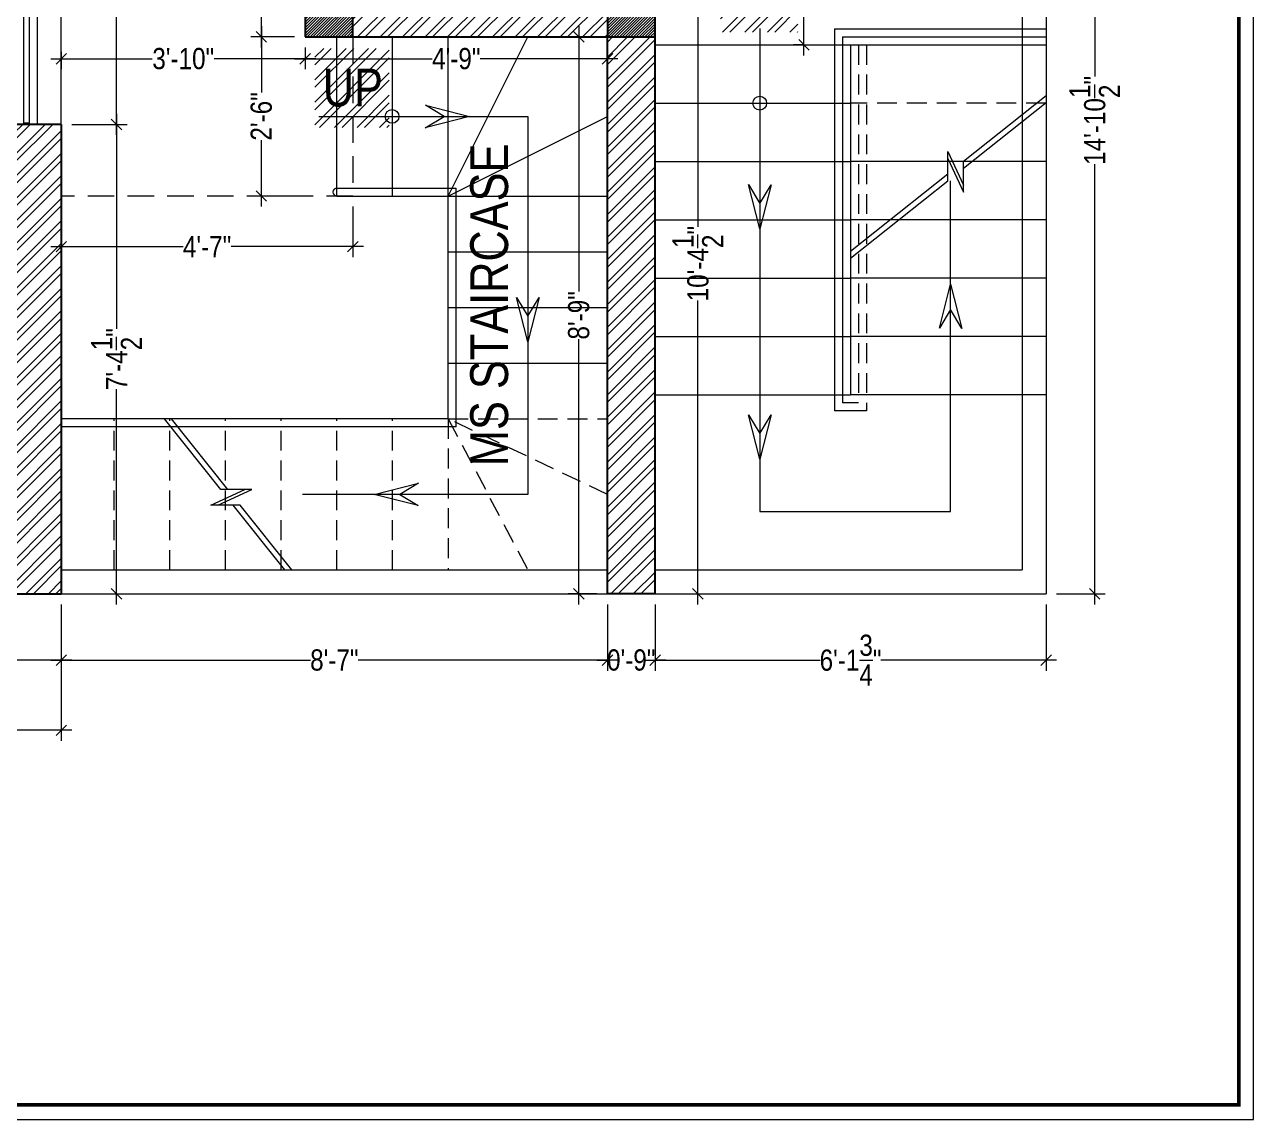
# Model space of a CAD drawing. Header units: millimetres. Extents: x 3019 to 3700, y 1451 to 1930.
# Drawn here: x 3467.9 to 3699.7, y 1451.2 to 1657.6 of the extents above; entities that cross this region are included whole.
import ezdxf

# ---------------------------------------------------------------- set-up
doc = ezdxf.new("R2010")
doc.units = ezdxf.units.MM
doc.linetypes.add('DASHED2', pattern=[0.375, 0.25, -0.125])
for name, color, linetype, lineweight in [('COLUMNS', 3, 'Continuous', 25), ('dimensions', 251, 'Continuous', 13), ('HATCH', 8, 'Continuous', 5), ('TEXT', 38, 'Continuous', 15), ('Title Sheet', 7, 'Continuous', 9), ('WALLS', 7, 'Continuous', 25), ('WIN', 124, 'Continuous', 9)]:
    doc.layers.add(name, color=color, linetype=linetype, lineweight=lineweight)
doc.styles.add('Swiss-LT', font='swissc.ttf')
doc.dimstyles.new('INNER', dxfattribs={"dimtxt": 4, "dimasz": 2, "dimexe": 2, "dimexo": 2, "dimgap": 0, "dimtad": 0, "dimzin": 1, "dimdsep": 46, "dimlunit": 4, "dimtxsty": 'Swiss-LT', "dimblk": 'OBLIQUE', "dimcen": 0.125, "dimdle": 2, "dimclrd": 256, "dimclre": 256, "dimclrt": 7, "dimadec": 0, "dimazin": 0, "dimtfac": 1, "dimtofl": 0, "dimtmove": 0, "dimatfit": 3, "dimfxl": 12, "dimfxlon": 1, "dimtolj": 1, "dimtzin": 0, "dimlwd": -1, "dimlwe": -1, "dimarcsym": 0})

# ---------------------------------------------------------------- blocks, each defined once
blk = doc.blocks.new('_Oblique')
at = {"color": 0, "linetype": 'ByBlock', "lineweight": -2}
blk.add_line((-0.5, -0.5), (0.5, 0.5), dxfattribs=at)
blk = doc.blocks.new('*D234')
at = {"layer": 'Defpoints', "color": 0, "ltscale": 20, "transparency": 16777216}
for p in [(3512.57, 1719.74), (3520.84, 1719.74), (3520.84, 1655.24)]:
    blk.add_point(p, dxfattribs=at)
at = {"layer": 'dimensions', "ltscale": 20, "transparency": 16777216}
for p, q in [((3512.57, 1721.74), (3512.57, 1693.18)), ((3518.84, 1719.74), (3510.57, 1719.74)), ((3512.57, 1653.24), (3512.57, 1681.79)), ((3518.84, 1655.24), (3510.57, 1655.24))]:
    blk.add_line(p, q, dxfattribs=at)
at = {"layer": 'dimensions', "ltscale": 20, "transparency": 16777216, "xscale": 2, "yscale": 2, "zscale": 2}
for p, rotation in [((3512.57, 1719.74), 90), ((3512.57, 1655.24), 270)]:
    blk.add_blockref('_Oblique', p, dxfattribs=dict(at, rotation=rotation))
at = {"layer": 'dimensions', "color": 7, "ltscale": 20, "transparency": 16777216, "insert": (3512.57, 1687.49), "char_height": 4, "attachment_point": 5, "rotation": 90, "style": 'Swiss-LT'}
blk.add_mtext('\\A1;5\'-4{\\H1x;\\S1/2;}"', dxfattribs=at)
blk = doc.blocks.new('*D131')
at = {"layer": 'Defpoints', "color": 0, "ltscale": 20, "transparency": 16777216}
for p in [(3586.84, 1674.74), (3586.84, 1550.24), (3594.91, 1550.24)]:
    blk.add_point(p, dxfattribs=at)
at = {"layer": 'dimensions', "ltscale": 20, "transparency": 16777216}
for p, q in [((3594.91, 1676.74), (3594.91, 1619.42)), ((3588.84, 1674.74), (3596.91, 1674.74)), ((3594.91, 1548.24), (3594.91, 1605.56)), ((3588.84, 1550.24), (3596.91, 1550.24))]:
    blk.add_line(p, q, dxfattribs=at)
at = {"layer": 'dimensions', "ltscale": 20, "transparency": 16777216, "xscale": 2, "yscale": 2, "zscale": 2}
for p, rotation in [((3594.91, 1674.74), 90), ((3594.91, 1550.24), 270)]:
    blk.add_blockref('_Oblique', p, dxfattribs=dict(at, rotation=rotation))
at = {"layer": 'dimensions', "color": 7, "ltscale": 20, "transparency": 16777216, "insert": (3594.91, 1612.49), "char_height": 4, "attachment_point": 5, "rotation": 90, "style": 'Swiss-LT'}
blk.add_mtext('\\A1;10\'-4{\\H1x;\\S1/2;}"', dxfattribs=at)
blk = doc.blocks.new('*D132')
at = {"layer": 'Defpoints', "color": 0, "ltscale": 20, "transparency": 16777216}
for p in [(3614.93, 1752.74), (3616.01, 1752.74), (3616.01, 1653.74)]:
    blk.add_point(p, dxfattribs=at)
at = {"layer": 'dimensions', "ltscale": 20, "transparency": 16777216}
for p, q in [((3614.93, 1754.74), (3614.93, 1707.74)), ((3614.93, 1752.74), (3612.93, 1752.74)), ((3614.93, 1651.74), (3614.93, 1698.74)), ((3614.93, 1653.74), (3612.93, 1653.74))]:
    blk.add_line(p, q, dxfattribs=at)
at = {"layer": 'dimensions', "ltscale": 20, "transparency": 16777216, "xscale": 2, "yscale": 2, "zscale": 2}
for p, rotation in [((3614.93, 1752.74), 90), ((3614.93, 1653.74), 270)]:
    blk.add_blockref('_Oblique', p, dxfattribs=dict(at, rotation=rotation))
at = {"layer": 'dimensions', "color": 7, "ltscale": 20, "transparency": 16777216, "insert": (3614.93, 1703.24), "char_height": 4, "attachment_point": 5, "rotation": 90, "style": 'Swiss-LT'}
blk.add_mtext('\\A1;8\'-3"', dxfattribs=at)
blk = doc.blocks.new('*D135')
at = {"layer": 'Defpoints', "color": 0, "ltscale": 20, "transparency": 16777216}
for p in [(3520.84, 1655.24), (3512.57, 1625.24), (3519.37, 1625.24)]:
    blk.add_point(p, dxfattribs=at)
at = {"layer": 'dimensions', "ltscale": 20, "transparency": 16777216}
for p, q in [((3518.84, 1655.24), (3510.57, 1655.24)), ((3512.57, 1657.24), (3512.57, 1644.73)), ((3512.57, 1623.24), (3512.57, 1635.75)), ((3517.37, 1625.24), (3510.57, 1625.24))]:
    blk.add_line(p, q, dxfattribs=at)
at = {"layer": 'dimensions', "ltscale": 20, "transparency": 16777216, "xscale": 2, "yscale": 2, "zscale": 2}
for p, rotation in [((3512.57, 1655.24), 90), ((3512.57, 1625.24), 270)]:
    blk.add_blockref('_Oblique', p, dxfattribs=dict(at, rotation=rotation))
at = {"layer": 'dimensions', "color": 7, "ltscale": 20, "transparency": 16777216, "insert": (3512.57, 1640.24), "char_height": 4, "attachment_point": 5, "rotation": 90, "style": 'Swiss-LT'}
blk.add_mtext('\\A1;2\'-6"', dxfattribs=at)
blk = doc.blocks.new('*D136')
at = {"layer": 'Defpoints', "color": 0, "ltscale": 20, "transparency": 16777216}
for p in [(3474.84, 1625.24), (3529.84, 1625.24), (3529.84, 1615.69)]:
    blk.add_point(p, dxfattribs=at)
at = {"layer": 'dimensions', "ltscale": 20, "transparency": 16777216}
for p, q in [((3474.84, 1623.24), (3474.84, 1613.69)), ((3529.84, 1623.24), (3529.84, 1613.69)), ((3472.84, 1615.69), (3497.8, 1615.69)), ((3531.84, 1615.69), (3506.87, 1615.69))]:
    blk.add_line(p, q, dxfattribs=at)
at = {"layer": 'dimensions', "ltscale": 20, "transparency": 16777216, "xscale": 2, "yscale": 2, "zscale": 2, "rotation": 180}
blk.add_blockref('_Oblique', (3474.84, 1615.69), dxfattribs=at)
at = {"layer": 'dimensions', "ltscale": 20, "transparency": 16777216, "xscale": 2, "yscale": 2, "zscale": 2}
blk.add_blockref('_Oblique', (3529.84, 1615.69), dxfattribs=at)
at = {"layer": 'dimensions', "color": 7, "ltscale": 20, "transparency": 16777216, "insert": (3502.34, 1615.69), "char_height": 4, "attachment_point": 5, "style": 'Swiss-LT'}
blk.add_mtext('\\A1;4\'-7"', dxfattribs=at)
blk = doc.blocks.new('*D137')
at = {"layer": 'Defpoints', "color": 0, "ltscale": 20, "transparency": 16777216}
for p in [(3474.84, 1710.74), (3474.84, 1638.74), (3485.27, 1638.74)]:
    blk.add_point(p, dxfattribs=at)
at = {"layer": 'dimensions', "ltscale": 20, "transparency": 16777216}
for p, q in [((3476.84, 1710.74), (3487.27, 1710.74)), ((3485.27, 1712.74), (3485.27, 1679.23)), ((3485.27, 1636.74), (3485.27, 1670.24)), ((3476.84, 1638.74), (3487.27, 1638.74))]:
    blk.add_line(p, q, dxfattribs=at)
at = {"layer": 'dimensions', "ltscale": 20, "transparency": 16777216, "xscale": 2, "yscale": 2, "zscale": 2}
for p, rotation in [((3485.27, 1710.74), 90), ((3485.27, 1638.74), 270)]:
    blk.add_blockref('_Oblique', p, dxfattribs=dict(at, rotation=rotation))
at = {"layer": 'dimensions', "color": 7, "ltscale": 20, "transparency": 16777216, "insert": (3485.27, 1674.74), "char_height": 4, "attachment_point": 5, "rotation": 90, "style": 'Swiss-LT'}
blk.add_mtext('\\A1;6\'-0"', dxfattribs=at)
blk = doc.blocks.new('*D138')
at = {"layer": 'Defpoints', "color": 0, "ltscale": 20, "transparency": 16777216}
for p in [(3474.84, 1638.74), (3474.84, 1550.24), (3485.27, 1550.24)]:
    blk.add_point(p, dxfattribs=at)
at = {"layer": 'dimensions', "ltscale": 20, "transparency": 16777216}
for p, q in [((3485.27, 1640.74), (3485.27, 1600.18)), ((3476.84, 1638.74), (3487.27, 1638.74)), ((3485.27, 1548.24), (3485.27, 1588.8)), ((3476.84, 1550.24), (3487.27, 1550.24))]:
    blk.add_line(p, q, dxfattribs=at)
at = {"layer": 'dimensions', "ltscale": 20, "transparency": 16777216, "xscale": 2, "yscale": 2, "zscale": 2}
for p, rotation in [((3485.27, 1638.74), 90), ((3485.27, 1550.24), 270)]:
    blk.add_blockref('_Oblique', p, dxfattribs=dict(at, rotation=rotation))
at = {"layer": 'dimensions', "color": 7, "ltscale": 20, "transparency": 16777216, "insert": (3485.27, 1594.49), "char_height": 4, "attachment_point": 5, "rotation": 90, "style": 'Swiss-LT'}
blk.add_mtext('\\A1;7\'-4{\\H1x;\\S1/2;}"', dxfattribs=at)
blk = doc.blocks.new('*D145')
at = {"layer": 'Defpoints', "color": 0, "ltscale": 20, "transparency": 16777216}
for p in [(3474.84, 1550.24), (3577.84, 1550.24), (3474.84, 1537.75)]:
    blk.add_point(p, dxfattribs=at)
at = {"layer": 'dimensions', "ltscale": 20, "transparency": 16777216}
for p, q in [((3474.84, 1548.24), (3474.84, 1535.75)), ((3577.84, 1548.24), (3577.84, 1535.75)), ((3472.84, 1537.75), (3521.84, 1537.75)), ((3579.84, 1537.75), (3530.83, 1537.75))]:
    blk.add_line(p, q, dxfattribs=at)
at = {"layer": 'dimensions', "ltscale": 20, "transparency": 16777216, "xscale": 2, "yscale": 2, "zscale": 2, "rotation": 180}
blk.add_blockref('_Oblique', (3474.84, 1537.75), dxfattribs=at)
at = {"layer": 'dimensions', "ltscale": 20, "transparency": 16777216, "xscale": 2, "yscale": 2, "zscale": 2}
blk.add_blockref('_Oblique', (3577.84, 1537.75), dxfattribs=at)
at = {"layer": 'dimensions', "color": 7, "ltscale": 20, "transparency": 16777216, "insert": (3526.34, 1537.75), "char_height": 4, "attachment_point": 5, "style": 'Swiss-LT'}
blk.add_mtext('\\A1;8\'-7"', dxfattribs=at)
blk = doc.blocks.new('*D146')
at = {"layer": 'Defpoints', "color": 0, "ltscale": 20, "transparency": 16777216}
for p in [(3577.84, 1550.24), (3586.84, 1550.24), (3586.84, 1537.75)]:
    blk.add_point(p, dxfattribs=at)
at = {"layer": 'dimensions', "ltscale": 20, "transparency": 16777216}
for p, q in [((3577.84, 1548.24), (3577.84, 1535.75)), ((3586.84, 1548.24), (3586.84, 1535.75)), ((3575.84, 1537.75), (3577.84, 1537.75)), ((3588.84, 1537.75), (3586.83, 1537.75))]:
    blk.add_line(p, q, dxfattribs=at)
at = {"layer": 'dimensions', "ltscale": 20, "transparency": 16777216, "xscale": 2, "yscale": 2, "zscale": 2, "rotation": 180}
blk.add_blockref('_Oblique', (3577.84, 1537.75), dxfattribs=at)
at = {"layer": 'dimensions', "ltscale": 20, "transparency": 16777216, "xscale": 2, "yscale": 2, "zscale": 2}
blk.add_blockref('_Oblique', (3586.84, 1537.75), dxfattribs=at)
at = {"layer": 'dimensions', "color": 7, "ltscale": 20, "transparency": 16777216, "insert": (3582.34, 1537.75), "char_height": 4, "attachment_point": 5, "style": 'Swiss-LT'}
blk.add_mtext('\\A1;0\'-9"', dxfattribs=at)
blk = doc.blocks.new('*D147')
at = {"layer": 'Defpoints', "color": 0, "ltscale": 20, "transparency": 16777216}
for p in [(3586.84, 1550.24), (3660.59, 1550.24), (3660.59, 1537.75)]:
    blk.add_point(p, dxfattribs=at)
at = {"layer": 'dimensions', "ltscale": 20, "transparency": 16777216}
for p, q in [((3586.84, 1548.24), (3586.84, 1535.75)), ((3660.59, 1548.24), (3660.59, 1535.75)), ((3584.84, 1537.75), (3617.97, 1537.75)), ((3662.59, 1537.75), (3629.45, 1537.75))]:
    blk.add_line(p, q, dxfattribs=at)
at = {"layer": 'dimensions', "ltscale": 20, "transparency": 16777216, "xscale": 2, "yscale": 2, "zscale": 2, "rotation": 180}
blk.add_blockref('_Oblique', (3586.84, 1537.75), dxfattribs=at)
at = {"layer": 'dimensions', "ltscale": 20, "transparency": 16777216, "xscale": 2, "yscale": 2, "zscale": 2}
blk.add_blockref('_Oblique', (3660.59, 1537.75), dxfattribs=at)
at = {"layer": 'dimensions', "color": 7, "ltscale": 20, "transparency": 16777216, "insert": (3623.71, 1537.75), "char_height": 4, "attachment_point": 5, "style": 'Swiss-LT'}
blk.add_mtext('\\A1;6\'-1{\\H1x;\\S3/4;}"', dxfattribs=at)
blk = doc.blocks.new('*D148')
at = {"layer": 'Defpoints', "color": 0, "ltscale": 20, "transparency": 16777216}
for p in [(3660.59, 1728.74), (3669.76, 1728.74), (3660.59, 1550.24)]:
    blk.add_point(p, dxfattribs=at)
at = {"layer": 'dimensions', "ltscale": 20, "transparency": 16777216}
for p, q in [((3669.76, 1730.74), (3669.76, 1647.75)), ((3662.59, 1728.74), (3671.76, 1728.74)), ((3669.76, 1548.24), (3669.76, 1631.23)), ((3662.59, 1550.24), (3671.76, 1550.24))]:
    blk.add_line(p, q, dxfattribs=at)
at = {"layer": 'dimensions', "ltscale": 20, "transparency": 16777216, "xscale": 2, "yscale": 2, "zscale": 2}
for p, rotation in [((3669.76, 1728.74), 90), ((3669.76, 1550.24), 270)]:
    blk.add_blockref('_Oblique', p, dxfattribs=dict(at, rotation=rotation))
at = {"layer": 'dimensions', "color": 7, "ltscale": 20, "transparency": 16777216, "insert": (3669.76, 1639.49), "char_height": 4, "attachment_point": 5, "rotation": 90, "style": 'Swiss-LT'}
blk.add_mtext('\\A1;14\'-10{\\H1x;\\S1/2;}"', dxfattribs=at)
blk = doc.blocks.new('*D153')
at = {"layer": 'Defpoints', "color": 0, "ltscale": 20, "transparency": 16777216}
for p in [(3474.84, 1550.24), (3439.84, 1538.24), (3439.84, 1537.75)]:
    blk.add_point(p, dxfattribs=at)
at = {"layer": 'dimensions', "ltscale": 20, "transparency": 16777216}
for p, q in [((3474.84, 1548.24), (3474.84, 1535.75)), ((3437.84, 1537.75), (3451.52, 1537.75)), ((3439.84, 1537.75), (3439.84, 1535.75)), ((3476.84, 1537.75), (3463.15, 1537.75))]:
    blk.add_line(p, q, dxfattribs=at)
at = {"layer": 'dimensions', "ltscale": 20, "transparency": 16777216, "xscale": 2, "yscale": 2, "zscale": 2, "rotation": 180}
blk.add_blockref('_Oblique', (3439.84, 1537.75), dxfattribs=at)
at = {"layer": 'dimensions', "ltscale": 20, "transparency": 16777216, "xscale": 2, "yscale": 2, "zscale": 2}
blk.add_blockref('_Oblique', (3474.84, 1537.75), dxfattribs=at)
at = {"layer": 'dimensions', "color": 7, "ltscale": 20, "transparency": 16777216, "insert": (3457.34, 1537.75), "char_height": 4, "attachment_point": 5, "style": 'Swiss-LT'}
blk.add_mtext('\\A1;2\'-11"', dxfattribs=at)
blk = doc.blocks.new('*D160')
at = {"layer": 'Defpoints', "color": 0, "ltscale": 20, "transparency": 16777216}
for p in [(3085.84, 1550.24), (3474.84, 1550.24), (3474.84, 1524.52)]:
    blk.add_point(p, dxfattribs=at)
at = {"layer": 'dimensions', "ltscale": 20, "transparency": 16777216}
for p, q in [((3085.84, 1536.52), (3085.84, 1522.52)), ((3474.84, 1536.52), (3474.84, 1522.52)), ((3083.84, 1524.52), (3274.5, 1524.52)), ((3476.84, 1524.52), (3286.17, 1524.52))]:
    blk.add_line(p, q, dxfattribs=at)
at = {"layer": 'dimensions', "ltscale": 20, "transparency": 16777216, "xscale": 2, "yscale": 2, "zscale": 2, "rotation": 180}
blk.add_blockref('_Oblique', (3085.84, 1524.52), dxfattribs=at)
at = {"layer": 'dimensions', "ltscale": 20, "transparency": 16777216, "xscale": 2, "yscale": 2, "zscale": 2}
blk.add_blockref('_Oblique', (3474.84, 1524.52), dxfattribs=at)
at = {"layer": 'dimensions', "color": 7, "ltscale": 20, "transparency": 16777216, "insert": (3280.34, 1524.52), "char_height": 4, "attachment_point": 5, "style": 'Swiss-LT'}
blk.add_mtext('\\A1;32\'-5"', dxfattribs=at)
blk = doc.blocks.new('*D161')
at = {"layer": 'Defpoints', "color": 0, "ltscale": 20, "transparency": 16777216}
for p in [(3572.45, 1655.24), (3577.84, 1655.24), (3577.84, 1550.24)]:
    blk.add_point(p, dxfattribs=at)
at = {"layer": 'dimensions', "ltscale": 20, "transparency": 16777216}
for p, q in [((3575.84, 1655.24), (3570.45, 1655.24)), ((3572.45, 1657.24), (3572.45, 1607.24)), ((3572.45, 1548.24), (3572.45, 1598.24)), ((3575.84, 1550.24), (3570.45, 1550.24))]:
    blk.add_line(p, q, dxfattribs=at)
at = {"layer": 'dimensions', "ltscale": 20, "transparency": 16777216, "xscale": 2, "yscale": 2, "zscale": 2}
for p, rotation in [((3572.45, 1655.24), 90), ((3572.45, 1550.24), 270)]:
    blk.add_blockref('_Oblique', p, dxfattribs=dict(at, rotation=rotation))
at = {"layer": 'dimensions', "color": 7, "ltscale": 20, "transparency": 16777216, "insert": (3572.45, 1602.74), "char_height": 4, "attachment_point": 5, "rotation": 90, "style": 'Swiss-LT'}
blk.add_mtext('\\A1;8\'-9"', dxfattribs=at)
blk = doc.blocks.new('*D162')
at = {"layer": 'Defpoints', "color": 0, "ltscale": 20, "transparency": 16777216}
for p in [(3520.84, 1655.24), (3577.84, 1655.24), (3520.84, 1651.12)]:
    blk.add_point(p, dxfattribs=at)
at = {"layer": 'dimensions', "ltscale": 20, "transparency": 16777216}
for p, q in [((3520.84, 1653.24), (3520.84, 1649.12)), ((3577.84, 1653.24), (3577.84, 1649.12)), ((3518.84, 1651.12), (3544.8, 1651.12)), ((3579.84, 1651.12), (3553.87, 1651.12))]:
    blk.add_line(p, q, dxfattribs=at)
at = {"layer": 'dimensions', "ltscale": 20, "transparency": 16777216, "xscale": 2, "yscale": 2, "zscale": 2, "rotation": 180}
blk.add_blockref('_Oblique', (3520.84, 1651.12), dxfattribs=at)
at = {"layer": 'dimensions', "ltscale": 20, "transparency": 16777216, "xscale": 2, "yscale": 2, "zscale": 2}
blk.add_blockref('_Oblique', (3577.84, 1651.12), dxfattribs=at)
at = {"layer": 'dimensions', "color": 7, "ltscale": 20, "transparency": 16777216, "insert": (3549.34, 1651.12), "char_height": 4, "attachment_point": 5, "style": 'Swiss-LT'}
blk.add_mtext('\\A1;4\'-9"', dxfattribs=at)
blk = doc.blocks.new('*D163')
at = {"layer": 'Defpoints', "color": 0, "ltscale": 20, "transparency": 16777216}
for p in [(3520.84, 1655.24), (3474.84, 1654.42), (3474.84, 1651.12)]:
    blk.add_point(p, dxfattribs=at)
at = {"layer": 'dimensions', "ltscale": 20, "transparency": 16777216}
for p, q in [((3520.84, 1653.24), (3520.84, 1649.12)), ((3472.84, 1651.12), (3492, 1651.12)), ((3474.84, 1652.42), (3474.84, 1649.12)), ((3522.84, 1651.12), (3503.67, 1651.12))]:
    blk.add_line(p, q, dxfattribs=at)
at = {"layer": 'dimensions', "ltscale": 20, "transparency": 16777216, "xscale": 2, "yscale": 2, "zscale": 2, "rotation": 180}
blk.add_blockref('_Oblique', (3474.84, 1651.12), dxfattribs=at)
at = {"layer": 'dimensions', "ltscale": 20, "transparency": 16777216, "xscale": 2, "yscale": 2, "zscale": 2}
blk.add_blockref('_Oblique', (3520.84, 1651.12), dxfattribs=at)
at = {"layer": 'dimensions', "color": 7, "ltscale": 20, "transparency": 16777216, "insert": (3497.84, 1651.12), "char_height": 4, "attachment_point": 5, "style": 'Swiss-LT'}
blk.add_mtext('\\A1;3\'-10"', dxfattribs=at)
blk = doc.blocks.new('A$C78A82900')
at = {"layer": 'COLUMNS', "lineweight": 13, "ltscale": 20}
h = blk.add_hatch(dxfattribs=at)
h.set_pattern_fill('ANSI31', color=251, scale=3, style=0)
h.set_pattern_definition([(45, (-325034.08293, 115213.30426), (-0.26516504294, 0.26516504294), [])])
h.paths.add_polyline_path([(0, -12), (9, -12), (9, 0), (0, 0)])
at = {"layer": 'COLUMNS', "ltscale": 20}
blk.add_lwpolyline([(0, -12), (9, -12), (9, 0), (0, 0)], close=True, dxfattribs=at)

msp = doc.modelspace()

# ---------------------------------------------------------------- hatches: boundary and pattern name
at = {"layer": 'HATCH', "ltscale": 20}
h = msp.add_hatch(dxfattribs=at)
h.set_pattern_fill('ANSI32', color=256, scale=8, style=0)
h.set_pattern_definition([(45, (3443.149, 1546.4382), (-2.12132, 2.12132), []), (45, (3444.5632, 1546.4382), (-2.12132, 2.12132), [])])
h.paths.add_polyline_path([(3444.336, 1550.24), (3441.836, 1550.24), (3441.836, 1559.24), (3439.836, 1559.24), (3439.836, 1538.24), (3444.336, 1538.24)])
h.paths.add_polyline_path([(3355.836, 1550.24), (3351.336, 1550.24), (3351.336, 1538.24), (3355.836, 1538.24)])
h.paths.add_polyline_path([(3098.336, 1715.24), (3094.836, 1715.24), (3094.836, 1710.74), (3098.336, 1710.74)])
h.paths.add_polyline_path([(3586.836, 1655.24), (3577.836, 1655.24), (3577.836, 1550.24), (3586.836, 1550.24)])
h.paths.add_polyline_path([(3586.836, 1674.74), (3577.836, 1674.74), (3577.836, 1667.24), (3586.836, 1667.24)])
h.paths.add_polyline_path([(3529.836, 1707.74), (3520.836, 1707.74), (3520.836, 1667.24), (3529.836, 1667.24)])
h.paths.add_polyline_path([(3577.836, 1719.74), (3529.836, 1719.74), (3529.836, 1713.74), (3577.836, 1713.74)])
h.paths.add_polyline_path([(3577.836, 1661.24), (3529.836, 1661.24), (3529.836, 1655.24), (3577.836, 1655.24)])
h.paths.add_polyline_path([(3219.336, 1791.74), (3214.836, 1791.74), (3214.836, 1779.74), (3138.336, 1779.74), (3138.336, 1775.24), (3219.336, 1775.24)])
h.paths.add_polyline_path([(3297.336, 1715.24), (3219.336, 1715.24), (3219.336, 1745.24), (3214.836, 1745.24), (3214.836, 1715.24), (3142.836, 1715.24), (3142.836, 1745.24), (3138.336, 1745.24), (3138.336, 1710.74), (3297.336, 1710.74)])
h.paths.add_polyline_path([(3337.836, 1715.24), (3333.436, 1715.24), (3333.436, 1710.74), (3337.836, 1710.74)])
h.paths.add_polyline_path([(3094.836, 1779.74), (3085.836, 1779.74), (3085.836, 1764.74), (3094.836, 1764.74)])
h.paths.add_polyline_path([(3273.336, 1868.24), (3190.836, 1868.24), (3190.836, 1859.24), (3214.836, 1859.24), (3214.836, 1851.74), (3219.336, 1851.74), (3219.336, 1859.24), (3273.336, 1859.24)])
h.paths.add_polyline_path([(3337.836, 1868.24), (3333.336, 1868.24), (3333.336, 1859.24), (3337.836, 1859.24)])
h.paths.add_polyline_path([(3474.836, 1868.24), (3355.836, 1868.24), (3355.836, 1859.24), (3465.836, 1859.24), (3465.836, 1710.74), (3474.836, 1710.74)])
h.paths.add_polyline_path([(3474.836, 1638.74), (3465.836, 1638.74), (3465.836, 1559.24), (3441.836, 1559.24), (3441.836, 1550.24), (3474.836, 1550.24)])
h.paths.add_polyline_path([(3337.836, 1559.24), (3307.836, 1559.24), (3307.836, 1550.24), (3337.836, 1550.24)])
h.paths.add_polyline_path([(3277.836, 1559.24), (3273.336, 1559.24), (3273.336, 1617.74), (3291.336, 1617.74), (3291.336, 1622.24), (3268.836, 1622.24), (3268.836, 1550.24), (3277.836, 1550.24)])
h.paths.add_polyline_path([(3208.836, 1559.24), (3103.836, 1559.24), (3103.836, 1550.24), (3208.836, 1550.24)])
h.paths.add_polyline_path([(3094.836, 1668.74), (3085.836, 1668.74), (3085.836, 1559.24), (3094.836, 1559.24)])
h.paths.add_polyline_path([(3094.836, 1710.74), (3085.836, 1710.74), (3085.836, 1704.74), (3094.836, 1704.74)])
h.paths.add_polyline_path([(3355.836, 1859.24), (3351.336, 1859.24), (3351.336, 1719.74), (3355.836, 1719.74)])
h.paths.add_polyline_path([(3522.648, 1638.147), (3536.695, 1638.147), (3536.695, 1653.074), (3522.648, 1653.074)])
h.paths.add_polyline_path([(3542.893, 1678.242), (3563.645, 1678.242), (3563.645, 1694.662), (3542.893, 1694.662)])
h.paths.add_polyline_path([(3599.191, 1656.153), (3613.771, 1656.153), (3613.771, 1671.08), (3599.191, 1671.08)])
h.paths.add_polyline_path([(3351.336, 1670.24), (3351.336, 1559.24), (3355.836, 1559.24), (3355.836, 1674.74), (3268.836, 1674.74), (3268.836, 1652.24), (3273.336, 1652.24), (3273.336, 1670.24)])

# ---------------------------------------------------------------- linework, layer by layer
at = {"layer": 'Title Sheet', "color": 250}
msp.add_lwpolyline([(3028.234, 1451.173), (3699.704, 1451.173), (3699.704, 1929.845), (3028.234, 1929.845)], close=True, dxfattribs=at)
at = {"layer": 'Title Sheet', "color": 7, "const_width": 0.706}
msp.add_lwpolyline([(3030.975, 1453.915), (3696.962, 1453.915), (3696.962, 1927.104), (3030.975, 1927.104)], close=True, dxfattribs=at)
at = {"layer": 'WALLS', "color": 251, "lineweight": 18, "ltscale": 5}
for p, q in [((3656.086, 1728.74), (3656.086, 1554.74)), ((3660.586, 1728.74), (3660.586, 1550.24)), ((3474.836, 1638.74), (3474.836, 1710.74)), ((3526.836, 1625.24), (3526.836, 1655.24)), ((3537.336, 1625.24), (3537.336, 1655.24)), ((3547.836, 1625.24), (3562.836, 1655.24)), ((3547.836, 1625.24), (3547.836, 1655.24)), ((3586.836, 1653.74), (3660.586, 1653.74)), ((3623.711, 1653.74), (3623.711, 1587.74)), ((3586.836, 1642.74), (3623.711, 1642.74)), ((3547.836, 1625.24), (3577.836, 1640.24)), ((3586.836, 1631.74), (3623.711, 1631.74)), ((3660.586, 1631.74), (3623.711, 1631.74)), ((3547.836, 1625.24), (3577.836, 1625.24)), ((3586.836, 1620.74), (3623.711, 1620.74)), ((3660.586, 1620.74), (3623.711, 1620.74)), ((3547.836, 1614.74), (3577.836, 1614.74)), ((3586.836, 1609.74), (3623.711, 1609.74)), ((3660.586, 1609.74), (3623.711, 1609.74)), ((3547.836, 1604.24), (3577.836, 1604.24)), ((3586.836, 1598.74), (3623.711, 1598.74)), ((3660.586, 1598.74), (3623.711, 1598.74)), ((3547.836, 1593.74), (3577.836, 1593.74)), ((3586.836, 1587.74), (3623.711, 1587.74)), ((3660.586, 1587.74), (3623.711, 1587.74)), ((3474.836, 1554.74), (3577.836, 1554.74)), ((3586.836, 1554.74), (3656.086, 1554.74)), ((3474.836, 1550.24), (3577.836, 1550.24)), ((3586.836, 1550.24), (3660.586, 1550.24))]:
    msp.add_line(p, q, dxfattribs=at)
at = {"layer": 'WALLS', "ltscale": 20}
for p, q in [((3529.836, 1655.24), (3577.836, 1655.24)), ((3577.836, 1550.24), (3577.836, 1655.24)), ((3586.836, 1550.24), (3586.836, 1655.24)), ((3474.836, 1638.74), (3465.836, 1638.74)), ((3474.836, 1638.74), (3474.836, 1550.24)), ((3444.336, 1550.24), (3474.836, 1550.24)), ((3586.836, 1550.24), (3577.836, 1550.24))]:
    msp.add_line(p, q, dxfattribs=at)
at = {"layer": 'WALLS', "color": 251, "linetype": 'DASHED2', "lineweight": 18, "ltscale": 20}
for p, q in [((3529.836, 1655.24), (3529.836, 1625.24)), ((3529.836, 1625.24), (3474.836, 1625.24))]:
    msp.add_line(p, q, dxfattribs=at)
at = {"layer": 'WALLS', "color": 124, "lineweight": 18}
for p, q in [((3620.711, 1656.74), (3660.586, 1656.74)), ((3620.711, 1656.74), (3620.711, 1584.74)), ((3622.211, 1655.24), (3660.586, 1655.24)), ((3622.211, 1655.24), (3622.211, 1586.24)), ((3526.836, 1626.74), (3549.336, 1626.74)), ((3526.836, 1625.24), (3547.836, 1625.24)), ((3547.836, 1583.24), (3547.836, 1625.24)), ((3549.336, 1581.74), (3549.336, 1626.74)), ((3625.211, 1586.24), (3622.211, 1586.24)), ((3547.836, 1583.24), (3474.836, 1583.24)), ((3626.711, 1584.74), (3620.711, 1584.74)), ((3549.336, 1581.74), (3474.836, 1581.74))]:
    msp.add_line(p, q, dxfattribs=at)
at = {"layer": 'WALLS', "color": 251, "linetype": 'DASHED2', "lineweight": 18, "ltscale": 15}
for p, q in [((3625.211, 1653.74), (3625.211, 1586.24)), ((3626.711, 1653.74), (3626.711, 1584.74)), ((3660.586, 1642.74), (3623.711, 1642.74)), ((3484.836, 1554.74), (3484.836, 1583.24)), ((3495.336, 1554.74), (3495.336, 1583.24)), ((3505.836, 1554.74), (3505.836, 1583.24)), ((3516.336, 1554.74), (3516.336, 1583.24)), ((3526.836, 1554.74), (3526.836, 1583.24)), ((3537.336, 1554.74), (3537.336, 1583.24)), ((3547.836, 1583.24), (3577.836, 1583.24)), ((3547.836, 1583.24), (3547.836, 1554.74)), ((3577.836, 1568.99), (3547.836, 1583.24)), ((3547.836, 1583.24), (3562.836, 1554.74))]:
    msp.add_line(p, q, dxfattribs=at)
at = {"layer": 'WALLS', "color": 4, "lineweight": 18, "ltscale": 5}
for points in [[(3606.586, 1656.838), (3606.586, 1565.757), (3642.586, 1565.757), (3642.586, 1628.089)], [(3547.026, 1640.24), (3543.523, 1642.361), (3551.855, 1640.24), (3543.476, 1638.119), (3547.026, 1640.24)], [(3523.424, 1640.24), (3562.836, 1640.24), (3562.836, 1568.99), (3520.357, 1568.99)], [(3606.586, 1623.856), (3608.707, 1627.359), (3606.586, 1619.027), (3604.465, 1627.406), (3606.586, 1623.856)], [(3642.586, 1603.822), (3640.464, 1600.32), (3642.586, 1608.652), (3644.706, 1600.273), (3642.586, 1603.822)], [(3562.836, 1602.582), (3564.957, 1606.084), (3562.836, 1597.753), (3560.715, 1606.131), (3562.836, 1602.582)], [(3606.586, 1580.465), (3608.707, 1583.967), (3606.586, 1575.636), (3604.465, 1584.014), (3606.586, 1580.465)], [(3538.664, 1568.99), (3542.166, 1566.868), (3533.835, 1568.99), (3542.213, 1571.11), (3538.664, 1568.99)]]:
    msp.add_lwpolyline(points, dxfattribs=at)
at = {"layer": 'WALLS', "color": 124, "lineweight": 18}
for points in [[(3623.711, 1614.823), (3642.08, 1629.442), (3642.08, 1633.645), (3645.012, 1627.264), (3645.012, 1631.776), (3660.586, 1644.17)], [(3623.711, 1613.511), (3642.08, 1628.13), (3642.08, 1632.333), (3645.012, 1625.951), (3645.012, 1630.463), (3660.586, 1642.858)], [(3516.986, 1554.74), (3507.255, 1566.967), (3503.052, 1566.967), (3509.433, 1569.899), (3504.921, 1569.899), (3494.304, 1583.24)], [(3518.299, 1554.74), (3508.567, 1566.967), (3504.364, 1566.967), (3510.746, 1569.899), (3506.234, 1569.899), (3495.617, 1583.24)]]:
    msp.add_lwpolyline(points, dxfattribs=at)
at = {"layer": 'WALLS', "color": 4, "lineweight": 18, "ltscale": 5}
for centre in [(3606.586, 1642.74), (3537.234, 1640.24)]:
    msp.add_circle(centre, 1.295, dxfattribs=at)
at = {"layer": 'WALLS', "color": 124, "lineweight": 18}
msp.add_arc((3526.836, 1625.99), 0.75, 90, 270, dxfattribs=at)
at = {"layer": 'WIN'}
msp.add_line((3470.336, 1638.74), (3470.336, 1710.74), dxfattribs=at)
msp.add_lwpolyline([(3468.775, 1675.133), (3468.775, 1638.953), (3467.775, 1638.953), (3467.775, 1675.133), (3468.775, 1675.133)], dxfattribs=at)

# ---------------------------------------------------------------- block references
at = {"layer": 'COLUMNS', "ltscale": 20}
for p in [(3520.836, 1667.24), (3577.836, 1667.24)]:
    msp.add_blockref('A$C78A82900', p, dxfattribs=at)

# ---------------------------------------------------------------- texts
at = {"layer": 'TEXT', "color": 7, "insert": (3529.834, 1645.648), "char_height": 7.128, "attachment_point": 5, "style": 'Swiss-LT'}
msp.add_mtext('\\A1;{\\C256;UP}', dxfattribs=at)
at = {"layer": 'TEXT', "color": 7, "insert": (3555.589, 1604.719), "char_height": 7.128, "attachment_point": 5, "rotation": 90, "style": 'Swiss-LT'}
msp.add_mtext('\\A1;{\\C1;MS STAIRCASE}', dxfattribs=at)

# ---------------------------------------------------------------- dimensions: what is measured, and where the dimension line sits
at = {"layer": 'dimensions', "ltscale": 20}
for base, p1, p2, override, picture, middle in [((3614.926, 1752.74), (3616.013, 1653.74), (3616.013, 1752.74), {"dimpost": '\\X', "dimarcsym": 2}, '*D132', (3614.926, 1703.24)), ((3669.759, 1728.74), (3660.586, 1550.24), (3660.586, 1728.74), {"dimpost": '\\X', "dimarcsym": 2}, '*D148', (3669.759, 1639.49)), ((3512.574, 1719.74), (3520.836, 1655.24), (3520.836, 1719.74), {"dimpost": '\\X', "dimarcsym": 2}, '*D234', (3512.574, 1687.49)), ((3485.267, 1638.74), (3474.836, 1710.74), (3474.836, 1638.74), {"dimpost": '\\X', "dimarcsym": 2}, '*D137', (3485.267, 1674.74)), ((3594.907, 1550.24), (3586.836, 1674.74), (3586.836, 1550.24), {"dimpost": '\\X', "dimtmove": 1, "dimarcsym": 2}, '*D131', (3594.907, 1612.49)), ((3512.574, 1625.24), (3520.836, 1655.24), (3519.367, 1625.24), {"dimpost": '\\X', "dimtmove": 1, "dimarcsym": 2}, '*D135', (3512.574, 1640.24)), ((3572.448, 1655.24), (3577.836, 1550.24), (3577.836, 1655.24), {"dimpost": '\\X', "dimarcsym": 2}, '*D161', (3572.448, 1602.74)), ((3485.267, 1550.24), (3474.836, 1638.74), (3474.836, 1550.24), {"dimpost": '\\X', "dimarcsym": 2}, '*D138', (3485.267, 1594.49))]:
    dim = msp.add_linear_dim(base=base, p1=p1, p2=p2, angle=90, dimstyle='INNER', override=override, dxfattribs=at)
    dim.commit()
    dim.dimension.update_dxf_attribs({"geometry": picture, "text_midpoint": middle})
for base, p1, p2, override, picture, middle in [((3474.836, 1651.119), (3520.836, 1655.24), (3474.836, 1654.42), {"dimpost": '\\X', "dimtmove": 1, "dimarcsym": 2}, '*D163', (3497.836, 1651.119)), ((3520.836, 1651.119), (3577.836, 1655.24), (3520.836, 1655.24), {"dimpost": '\\X', "dimarcsym": 2}, '*D162', (3549.336, 1651.119)), ((3529.836, 1615.687), (3474.836, 1625.24), (3529.836, 1625.24), {"dimpost": '\\X', "dimarcsym": 2}, '*D136', (3502.336, 1615.687)), ((3474.836, 1524.519), (3085.836, 1550.24), (3474.836, 1550.24), {"dimpost": '\\X', "dimarcsym": 2}, '*D160', (3280.336, 1524.519)), ((3439.836, 1537.753), (3474.836, 1550.24), (3439.836, 1538.24), {"dimpost": '\\X', "dimtmove": 1, "dimarcsym": 2}, '*D153', (3457.336, 1537.753)), ((3474.836, 1537.753), (3577.836, 1550.24), (3474.836, 1550.24), {"dimpost": '\\X', "dimarcsym": 2}, '*D145', (3526.336, 1537.753)), ((3586.836, 1537.753), (3577.836, 1550.24), (3586.836, 1550.24), {"dimpost": '\\X', "dimtmove": 1, "dimarcsym": 2}, '*D146', (3582.336, 1537.753)), ((3660.586, 1537.753), (3586.836, 1550.24), (3660.586, 1550.24), {"dimpost": '\\X', "dimtmove": 1, "dimarcsym": 2}, '*D147', (3623.711, 1537.753))]:
    dim = msp.add_linear_dim(base=base, p1=p1, p2=p2, dimstyle='INNER', override=override, dxfattribs=at)
    dim.commit()
    dim.dimension.update_dxf_attribs({"geometry": picture, "text_midpoint": middle})

doc.saveas('drawing.dxf')
